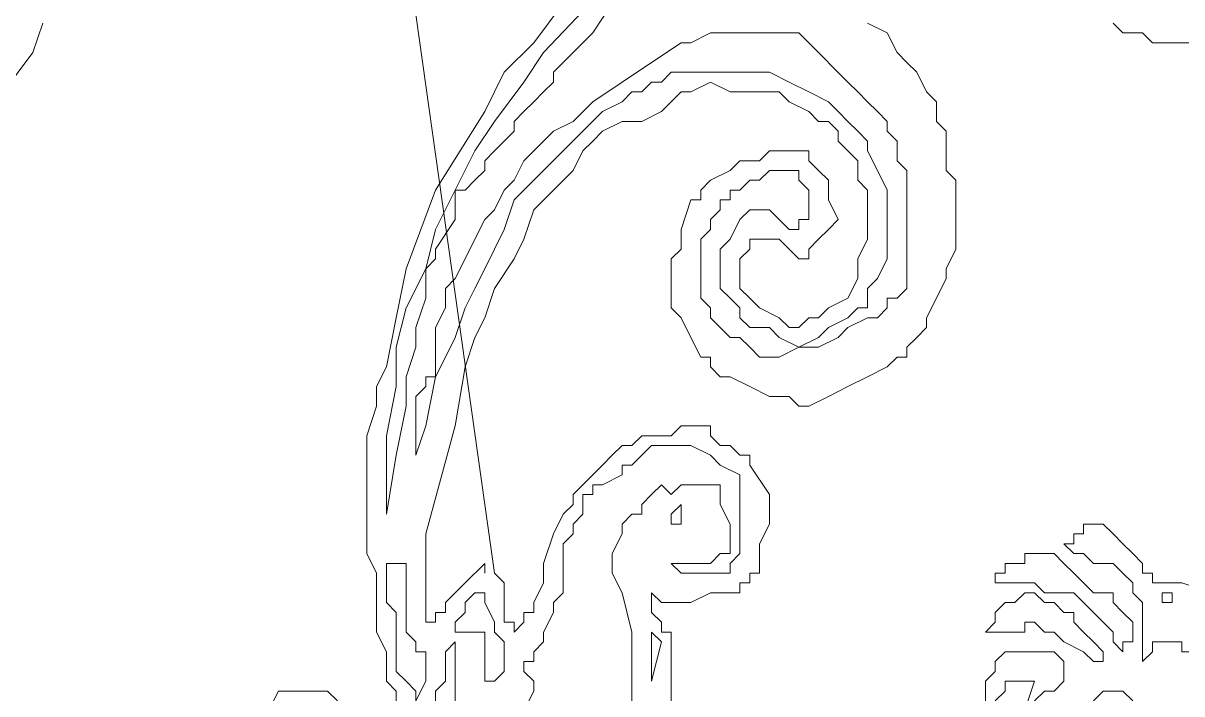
# Model space of a CAD drawing. Extents: x -66030 to 95157, y -13132 to 45879.
# Drawn here: x -20241.2 to -19780.3, y 14431.4 to 14698.1 of the extents above; entities that cross this region are included whole.
import ezdxf

# ---------------------------------------------------------------- set-up
doc = ezdxf.new("R2010")
doc.units = 0
doc.header["$LTSCALE"] = 100
doc.header["$MEASUREMENT"] = 0
doc.layers.get('0').update_dxf_attribs({"linetype": 'CONTINUOUS'})

msp = doc.modelspace()

# ---------------------------------------------------------------- linework, layer by layer
at = {"lineweight": 0}
for points in [[(-20206.03, 15561.35), (-20053.69, 14479.4), (-20053.69, 14479.4), (-20053.69, 14479.4), (-20049.79, 14475.49), (-20049.79, 14471.59), (-20049.79, 14471.59), (-20049.79, 14467.68), (-20049.79, 14467.68), (-20049.79, 14463.77), (-20049.79, 14459.87), (-20049.79, 14459.87), (-20045.88, 14459.87), (-20045.88, 14455.96), (-20041.98, 14459.87), (-20041.98, 14459.87), (-20041.98, 14463.77), (-20038.07, 14463.77), (-20038.07, 14467.68), (-20034.16, 14475.49), (-20034.16, 14479.4), (-20034.16, 14483.3), (-20030.26, 14495.02), (-20026.35, 14502.83), (-20022.45, 14506.74), (-20022.45, 14510.65), (-20018.54, 14514.55), (-20014.64, 14518.46), (-20010.73, 14522.36), (-20006.82, 14526.27), (-20002.92, 14530.18), (-19999.01, 14530.18), (-19995.11, 14534.08), (-19987.29, 14534.08), (-19983.39, 14534.08), (-19979.48, 14537.99), (-19975.58, 14537.99), (-19967.76, 14537.99), (-19967.76, 14534.08), (-19963.86, 14530.18), (-19963.86, 14530.18), (-19959.95, 14530.18), (-19956.05, 14526.27), (-19952.14, 14526.27), (-19952.14, 14522.36), (-19944.33, 14510.65), (-19944.33, 14502.83), (-19944.33, 14498.93), (-19948.23, 14491.12), (-19948.23, 14487.21), (-19948.23, 14483.3), (-19948.23, 14479.4), (-19952.14, 14479.4), (-19952.14, 14475.49), (-19956.05, 14475.49), (-19956.05, 14471.59), (-19959.95, 14471.59), (-19963.86, 14471.59), (-19967.76, 14471.59), (-19975.58, 14467.68), (-19979.48, 14467.68), (-19983.39, 14467.68), (-19987.29, 14467.68), (-19991.2, 14471.59), (-19991.2, 14467.68), (-19991.2, 14467.68), (-19991.2, 14467.68), (-19991.2, 14463.77), (-19991.2, 14463.77), (-19987.29, 14459.87), (-19987.29, 14455.96), (-19983.39, 14455.96), (-19983.39, 14452.06), (-19983.39, 14452.06), (-19983.39, 14448.15), (-19983.39, 14444.24), (-19983.39, 14436.43), (-19983.39, 14432.53), (-19983.39, 14424.71)], [(-20006.82, 14705.94), (-20014.64, 14694.23), (-20018.54, 14690.32), (-20022.45, 14686.41), (-20026.35, 14682.51), (-20030.26, 14678.6), (-20030.26, 14674.7), (-20034.16, 14670.79), (-20038.07, 14666.88), (-20041.98, 14662.98), (-20045.88, 14659.07), (-20045.88, 14655.17), (-20053.69, 14647.35), (-20057.6, 14643.45), (-20057.6, 14639.54), (-20061.51, 14635.64), (-20065.41, 14631.73), (-20069.32, 14631.73), (-20069.32, 14623.92), (-20069.32, 14620.01), (-20077.13, 14608.3), (-20077.13, 14604.39), (-20081.04, 14600.48), (-20081.04, 14592.67), (-20081.04, 14588.77), (-20081.04, 14588.77), (-20084.94, 14577.05), (-20084.94, 14569.24), (-20088.85, 14557.52), (-20088.85, 14545.8), (-20092.75, 14526.27), (-20096.66, 14502.83), (-20096.66, 14510.65), (-20096.66, 14518.46), (-20096.66, 14526.27), (-20096.66, 14534.08), (-20092.75, 14553.61), (-20092.75, 14569.24), (-20088.85, 14584.86), (-20081.04, 14600.48), (-20077.13, 14616.11), (-20069.32, 14631.73), (-20061.51, 14647.35), (-20053.69, 14659.07), (-20041.98, 14674.7), (-20034.16, 14686.41), (-19959.95, 14764.53)], [(-20092.75, 14428.62), (-20092.75, 14432.53), (-20096.66, 14436.43), (-20096.66, 14440.34), (-20096.66, 14448.15), (-20100.57, 14455.96), (-20100.57, 14471.59), (-20100.57, 14479.4), (-20104.47, 14487.21), (-20104.47, 14498.93), (-20104.47, 14506.74), (-20104.47, 14514.55), (-20104.47, 14526.27), (-20104.47, 14534.08), (-20100.57, 14545.8), (-20100.57, 14553.61), (-20096.66, 14561.42), (-20092.75, 14580.95), (-20088.85, 14600.48), (-20077.13, 14631.73), (-20057.6, 14662.98), (-20049.79, 14678.6), (-20038.07, 14690.32), (-20026.35, 14705.94)], [(-20233.37, 14698.13), (-20237.28, 14686.41), (-20248.99, 14670.79)], [(-19905.27, 14698.13), (-19897.46, 14694.23), (-19893.55, 14686.41), (-19889.64, 14682.51), (-19885.74, 14678.6), (-19881.83, 14670.79), (-19877.93, 14666.88), (-19877.93, 14659.07), (-19874.02, 14655.17), (-19874.02, 14647.35), (-19874.02, 14643.45), (-19874.02, 14639.54), (-19870.11, 14635.64), (-19870.11, 14631.73), (-19870.11, 14627.83), (-19870.11, 14620.01), (-19870.11, 14616.11), (-19870.11, 14608.3), (-19874.02, 14600.48), (-19874.02, 14596.58), (-19877.93, 14588.77), (-19881.83, 14580.95), (-19881.83, 14577.05), (-19885.74, 14573.14), (-19889.64, 14569.24), (-19889.64, 14565.33), (-19893.55, 14565.33), (-19897.46, 14561.42), (-19905.27, 14557.52), (-19913.08, 14553.61), (-19920.89, 14549.71), (-19928.7, 14545.8), (-19932.61, 14545.8), (-19936.52, 14549.71), (-19940.42, 14549.71), (-19944.33, 14549.71), (-19952.14, 14553.61), (-19959.95, 14557.52), (-19963.86, 14557.52), (-19967.76, 14561.42), (-19967.76, 14565.33), (-19971.67, 14565.33), (-19975.58, 14573.14), (-19979.48, 14580.95), (-19983.39, 14584.86), (-19983.39, 14592.67), (-19983.39, 14596.58), (-19983.39, 14604.39), (-19979.48, 14608.3), (-19979.48, 14616.11), (-19975.58, 14627.83), (-19971.67, 14627.83), (-19971.67, 14631.73), (-19967.76, 14635.64), (-19967.76, 14635.64), (-19959.95, 14639.54), (-19956.05, 14643.45), (-19948.23, 14643.45), (-19944.33, 14647.35), (-19936.52, 14647.35), (-19928.7, 14647.35), (-19928.7, 14643.45), (-19924.8, 14639.54), (-19924.8, 14639.54), (-19920.89, 14635.64), (-19920.89, 14631.73), (-19920.89, 14627.83), (-19916.99, 14620.01), (-19920.89, 14616.11), (-19924.8, 14612.2), (-19928.7, 14608.3), (-19928.7, 14608.3), (-19928.7, 14604.39), (-19932.61, 14604.39), (-19936.52, 14608.3), (-19940.42, 14612.2), (-19944.33, 14612.2), (-19944.33, 14612.2), (-19948.23, 14612.2), (-19952.14, 14612.2), (-19952.14, 14608.3), (-19952.14, 14608.3), (-19956.05, 14604.39), (-19956.05, 14600.48), (-19956.05, 14596.58), (-19956.05, 14596.58), (-19956.05, 14592.67), (-19952.14, 14588.77), (-19952.14, 14588.77), (-19948.23, 14584.86), (-19948.23, 14584.86), (-19940.42, 14580.95), (-19936.52, 14577.05), (-19932.61, 14577.05), (-19928.7, 14580.95), (-19924.8, 14580.95), (-19924.8, 14580.95), (-19920.89, 14584.86), (-19913.08, 14588.77), (-19909.17, 14596.58), (-19909.17, 14604.39), (-19905.27, 14612.2), (-19905.27, 14620.01), (-19905.27, 14631.73), (-19909.17, 14635.64), (-19909.17, 14639.54), (-19909.17, 14643.45), (-19913.08, 14647.35), (-19913.08, 14647.35), (-19916.99, 14651.26), (-19916.99, 14655.17), (-19920.89, 14659.07), (-19924.8, 14659.07), (-19928.7, 14662.98), (-19936.52, 14666.88), (-19940.42, 14670.79), (-19948.23, 14670.79), (-19959.95, 14670.79), (-19967.76, 14674.7), (-19975.58, 14670.79), (-19979.48, 14670.79), (-19983.39, 14666.88), (-19987.29, 14662.98), (-19995.11, 14659.07), (-20002.92, 14659.07), (-20010.73, 14655.17), (-20014.64, 14651.26), (-20018.54, 14647.35), (-20022.45, 14639.54), (-20030.26, 14631.73), (-20038.07, 14623.92), (-20041.98, 14612.2), (-20045.88, 14604.39), (-20053.69, 14592.67), (-20057.6, 14580.95), (-20061.51, 14573.14), (-20065.41, 14561.42), (-20069.32, 14537.99), (-20081.04, 14495.02), (-20081.04, 14491.12), (-20081.04, 14487.21), (-20081.04, 14483.3), (-20081.04, 14479.4), (-20081.04, 14471.59), (-20081.04, 14459.87), (-20077.13, 14459.87), (-20077.13, 14463.77), (-20073.22, 14463.77), (-20073.22, 14467.68), (-20069.32, 14471.59), (-20065.41, 14475.49), (-20057.6, 14483.3), (-20057.6, 14479.4), (-20057.6, 14479.4)], [(-19776.37, 14690.32), (-19784.18, 14690.32), (-19788.09, 14690.32), (-19791.99, 14690.32), (-19795.9, 14694.23), (-19799.81, 14694.23), (-19799.81, 14694.23), (-19803.71, 14694.23), (-19807.62, 14698.13)], [(-20041.98, 14424.71), (-20038.07, 14432.53), (-20038.07, 14432.53), (-20038.07, 14436.43), (-20038.07, 14436.43), (-20041.98, 14440.34), (-20041.98, 14444.24), (-20041.98, 14444.24), (-20038.07, 14444.24), (-20038.07, 14448.15), (-20034.16, 14452.06), (-20034.16, 14455.96), (-20030.26, 14463.77), (-20030.26, 14467.68), (-20026.35, 14471.59), (-20026.35, 14483.3), (-20026.35, 14491.12), (-20022.45, 14495.02), (-20022.45, 14498.93), (-20018.54, 14502.83), (-20018.54, 14510.65), (-20014.64, 14510.65), (-20014.64, 14514.55), (-20010.73, 14514.55), (-20010.73, 14514.55), (-20002.92, 14518.46), (-20002.92, 14522.36), (-19999.01, 14522.36), (-19995.11, 14526.27), (-19995.11, 14526.27), (-19991.2, 14530.18), (-19987.29, 14530.18), (-19983.39, 14530.18), (-19979.48, 14530.18), (-19975.58, 14530.18), (-19975.58, 14530.18), (-19967.76, 14526.27), (-19963.86, 14522.36), (-19956.05, 14518.46), (-19956.05, 14518.46), (-19956.05, 14514.55), (-19956.05, 14510.65), (-19956.05, 14506.74), (-19956.05, 14502.83), (-19956.05, 14498.93), (-19956.05, 14495.02), (-19956.05, 14491.12), (-19956.05, 14487.21), (-19959.95, 14483.3), (-19959.95, 14479.4), (-19963.86, 14479.4), (-19967.76, 14479.4), (-19971.67, 14479.4), (-19975.58, 14479.4), (-19975.58, 14479.4), (-19979.48, 14479.4), (-19983.39, 14483.3), (-19979.48, 14483.3), (-19975.58, 14483.3), (-19971.67, 14483.3), (-19971.67, 14483.3), (-19967.76, 14483.3), (-19967.76, 14483.3), (-19963.86, 14487.21), (-19963.86, 14487.21), (-19959.95, 14487.21), (-19959.95, 14491.12), (-19959.95, 14491.12), (-19959.95, 14495.02), (-19959.95, 14498.93), (-19963.86, 14506.74), (-19963.86, 14506.74), (-19963.86, 14510.65), (-19963.86, 14510.65), (-19963.86, 14514.55), (-19967.76, 14514.55), (-19967.76, 14514.55), (-19971.67, 14514.55), (-19975.58, 14514.55), (-19979.48, 14514.55), (-19983.39, 14510.65), (-19987.29, 14514.55), (-19991.2, 14510.65), (-19995.11, 14506.74), (-19995.11, 14502.83), (-19999.01, 14502.83), (-20002.92, 14498.93), (-20002.92, 14495.02), (-20006.82, 14487.21), (-20006.82, 14479.4), (-20002.92, 14471.59), (-19999.01, 14455.96), (-19999.01, 14448.15), (-19999.01, 14440.34), (-19999.01, 14436.43), (-19999.01, 14432.53), (-19999.01, 14428.62)], [(-19776.37, 14448.15), (-19780.28, 14448.15), (-19780.28, 14452.06), (-19780.28, 14452.06), (-19784.18, 14452.06), (-19784.18, 14452.06), (-19788.09, 14452.06), (-19791.99, 14452.06), (-19791.99, 14448.15), (-19795.9, 14444.24), (-19795.9, 14448.15), (-19795.9, 14448.15), (-19795.9, 14452.06), (-19795.9, 14455.96), (-19795.9, 14459.87), (-19795.9, 14459.87), (-19795.9, 14463.77), (-19795.9, 14467.68), (-19799.81, 14471.59), (-19799.81, 14475.49), (-19803.71, 14479.4), (-19807.62, 14483.3), (-19811.52, 14483.3), (-19815.43, 14483.3), (-19819.34, 14487.21), (-19823.24, 14487.21), (-19823.24, 14487.21), (-19823.24, 14487.21), (-19827.15, 14491.12), (-19827.15, 14491.12), (-19823.24, 14491.12), (-19823.24, 14495.02), (-19819.34, 14495.02), (-19819.34, 14498.93), (-19815.43, 14498.93), (-19815.43, 14498.93), (-19811.52, 14498.93), (-19807.62, 14495.02), (-19807.62, 14495.02), (-19803.71, 14491.12), (-19799.81, 14487.21), (-19795.9, 14483.3), (-19795.9, 14479.4), (-19791.99, 14479.4), (-19791.99, 14475.49), (-19788.09, 14475.49), (-19788.09, 14475.49), (-19784.18, 14475.49), (-19780.28, 14475.49), (-19780.28, 14475.49), (-19768.56, 14471.59)], [(-20084.94, 14428.62), (-20081.04, 14436.43), (-20081.04, 14444.24), (-20081.04, 14448.15), (-20084.94, 14448.15), (-20084.94, 14452.06), (-20084.94, 14452.06), (-20088.85, 14455.96), (-20088.85, 14463.77), (-20088.85, 14467.68), (-20088.85, 14471.59), (-20088.85, 14475.49), (-20088.85, 14483.3), (-20092.75, 14483.3), (-20092.75, 14483.3), (-20092.75, 14483.3), (-20096.66, 14483.3), (-20096.66, 14479.4), (-20096.66, 14471.59), (-20096.66, 14467.68), (-20092.75, 14463.77), (-20092.75, 14452.06), (-20092.75, 14448.15), (-20092.75, 14440.34), (-20088.85, 14436.43), (-20084.94, 14432.53), (-20084.94, 14428.62)], [(-20077.13, 14424.71), (-20077.13, 14432.53), (-20073.22, 14436.43), (-20073.22, 14440.34), (-20073.22, 14448.15), (-20069.32, 14452.06), (-20069.32, 14448.15), (-20069.32, 14440.34), (-20069.32, 14432.53), (-20069.32, 14424.71)], [(-19858.4, 14428.62), (-19858.4, 14436.43), (-19854.49, 14440.34), (-19854.49, 14444.24), (-19854.49, 14444.24), (-19850.58, 14448.15), (-19850.58, 14448.15), (-19850.58, 14448.15), (-19846.68, 14448.15), (-19842.77, 14448.15), (-19838.87, 14448.15), (-19834.96, 14448.15), (-19831.05, 14448.15), (-19827.15, 14444.24), (-19827.15, 14444.24), (-19827.15, 14444.24), (-19827.15, 14440.34), (-19827.15, 14440.34), (-19827.15, 14436.43), (-19827.15, 14436.43), (-19831.05, 14432.53), (-19834.96, 14432.53), (-19838.87, 14428.62)], [(-19854.49, 14428.62), (-19850.58, 14432.53), (-19850.58, 14436.43), (-19846.68, 14436.43), (-19842.77, 14436.43), (-19842.77, 14436.43), (-19838.87, 14436.43), (-19838.87, 14436.43), (-19846.68, 14413)], [(-20143.53, 14424.71), (-20139.63, 14432.53), (-20135.72, 14432.53), (-20135.72, 14432.53), (-20131.81, 14432.53), (-20127.91, 14432.53), (-20124, 14432.53), (-20120.1, 14432.53), (-20116.19, 14428.62)], [(-19815.43, 14428.62), (-19811.52, 14432.53), (-19807.62, 14432.53), (-19807.62, 14432.53), (-19803.71, 14432.53), (-19799.81, 14428.62)]]:
    msp.add_lwpolyline(points, dxfattribs=at)
for points in [[(-19913.08, 14674.7), (-19909.17, 14670.79), (-19905.27, 14666.88), (-19901.36, 14662.98), (-19897.46, 14659.07), (-19897.46, 14655.17), (-19893.55, 14651.26), (-19893.55, 14643.45), (-19889.64, 14639.54), (-19889.64, 14627.83), (-19889.64, 14620.01), (-19889.64, 14608.3), (-19889.64, 14596.58), (-19889.64, 14592.67), (-19893.55, 14588.77), (-19897.46, 14588.77), (-19897.46, 14584.86), (-19901.36, 14580.95), (-19905.27, 14580.95), (-19913.08, 14577.05), (-19916.99, 14573.14), (-19924.8, 14569.24), (-19932.61, 14569.24), (-19940.42, 14565.33), (-19948.23, 14565.33), (-19952.14, 14569.24), (-19956.05, 14573.14), (-19959.95, 14573.14), (-19963.86, 14577.05), (-19967.76, 14580.95), (-19967.76, 14584.86), (-19971.67, 14588.77), (-19971.67, 14596.58), (-19971.67, 14600.48), (-19971.67, 14604.39), (-19971.67, 14608.3), (-19971.67, 14612.2), (-19967.76, 14616.11), (-19967.76, 14620.01), (-19963.86, 14623.92), (-19963.86, 14627.83), (-19959.95, 14627.83), (-19959.95, 14631.73), (-19956.05, 14631.73), (-19952.14, 14635.64), (-19948.23, 14635.64), (-19944.33, 14639.54), (-19936.52, 14639.54), (-19932.61, 14639.54), (-19932.61, 14635.64), (-19932.61, 14635.64), (-19928.7, 14631.73), (-19928.7, 14627.83), (-19928.7, 14623.92), (-19928.7, 14623.92), (-19928.7, 14620.01), (-19928.7, 14620.01), (-19932.61, 14620.01), (-19932.61, 14616.11), (-19936.52, 14616.11), (-19940.42, 14620.01), (-19944.33, 14623.92), (-19948.23, 14623.92), (-19952.14, 14623.92), (-19952.14, 14623.92), (-19952.14, 14623.92), (-19956.05, 14620.01), (-19956.05, 14620.01), (-19959.95, 14612.2), (-19963.86, 14608.3), (-19963.86, 14604.39), (-19963.86, 14600.48), (-19963.86, 14596.58), (-19963.86, 14592.67), (-19959.95, 14588.77), (-19956.05, 14584.86), (-19956.05, 14580.95), (-19952.14, 14577.05), (-19944.33, 14577.05), (-19940.42, 14573.14), (-19932.61, 14569.24), (-19924.8, 14573.14), (-19920.89, 14577.05), (-19913.08, 14580.95), (-19909.17, 14584.86), (-19905.27, 14584.86), (-19905.27, 14592.67), (-19901.36, 14596.58), (-19897.46, 14604.39), (-19897.46, 14612.2), (-19897.46, 14620.01), (-19897.46, 14627.83), (-19897.46, 14631.73), (-19901.36, 14639.54), (-19905.27, 14647.35), (-19905.27, 14651.26), (-19909.17, 14655.17), (-19909.17, 14655.17), (-19913.08, 14659.07), (-19916.99, 14662.98), (-19920.89, 14666.88), (-19928.7, 14670.79), (-19936.52, 14674.7), (-19944.33, 14678.6), (-19948.23, 14678.6), (-19952.14, 14678.6), (-19956.05, 14678.6), (-19959.95, 14678.6), (-19967.76, 14678.6), (-19971.67, 14678.6), (-19971.67, 14678.6), (-19975.58, 14678.6), (-19979.48, 14678.6), (-19983.39, 14678.6), (-19987.29, 14674.7), (-19987.29, 14674.7), (-19991.2, 14674.7), (-19995.11, 14670.79), (-19999.01, 14670.79), (-20002.92, 14666.88), (-20010.73, 14662.98), (-20018.54, 14655.17), (-20026.35, 14647.35), (-20034.16, 14639.54), (-20038.07, 14635.64), (-20045.88, 14627.83), (-20049.79, 14616.11), (-20053.69, 14608.3), (-20057.6, 14600.48), (-20061.51, 14592.67), (-20065.41, 14584.86), (-20069.32, 14573.14), (-20073.22, 14565.33), (-20077.13, 14557.52), (-20081.04, 14537.99), (-20084.94, 14526.27), (-20084.94, 14530.18), (-20084.94, 14534.08), (-20084.94, 14537.99), (-20084.94, 14545.8), (-20084.94, 14549.71), (-20081.04, 14553.61), (-20081.04, 14557.52), (-20077.13, 14557.52), (-20077.13, 14565.33), (-20077.13, 14569.24), (-20077.13, 14573.14), (-20077.13, 14577.05), (-20073.22, 14584.86), (-20073.22, 14592.67), (-20069.32, 14596.58), (-20065.41, 14604.39), (-20061.51, 14612.2), (-20057.6, 14620.01), (-20053.69, 14623.92), (-20049.79, 14631.73), (-20045.88, 14635.64), (-20041.98, 14643.45), (-20038.07, 14647.35), (-20034.16, 14651.26), (-20030.26, 14655.17), (-20022.45, 14659.07), (-20014.64, 14666.88), (-20002.92, 14674.7), (-19991.2, 14682.51), (-19979.48, 14690.32), (-19975.58, 14690.32), (-19967.76, 14694.23), (-19959.95, 14694.23), (-19956.05, 14694.23), (-19948.23, 14694.23), (-19940.42, 14694.23), (-19932.61, 14694.23), (-19928.7, 14690.32), (-19913.08, 14674.7)], [(-19979.48, 14502.83), (-19979.48, 14498.93), (-19979.48, 14498.93), (-19979.48, 14498.93), (-19983.39, 14498.93), (-19983.39, 14502.83), (-19983.39, 14502.83), (-19983.39, 14502.83), (-19979.48, 14506.74), (-19979.48, 14506.74), (-19979.48, 14502.83), (-19979.48, 14502.83), (-19979.48, 14502.83)], [(-19807.62, 14471.59), (-19807.62, 14467.68), (-19807.62, 14467.68), (-19803.71, 14463.77), (-19799.81, 14459.87), (-19799.81, 14455.96), (-19799.81, 14452.06), (-19799.81, 14452.06), (-19799.81, 14452.06), (-19803.71, 14452.06), (-19803.71, 14448.15), (-19807.62, 14452.06), (-19807.62, 14452.06), (-19807.62, 14455.96), (-19811.52, 14459.87), (-19815.43, 14463.77), (-19815.43, 14463.77), (-19819.34, 14467.68), (-19819.34, 14467.68), (-19823.24, 14471.59), (-19827.15, 14471.59), (-19831.05, 14471.59), (-19834.96, 14471.59), (-19834.96, 14471.59), (-19838.87, 14475.49), (-19838.87, 14475.49), (-19842.77, 14475.49), (-19846.68, 14475.49), (-19850.58, 14475.49), (-19850.58, 14475.49), (-19850.58, 14475.49), (-19854.49, 14475.49), (-19854.49, 14479.4), (-19850.58, 14479.4), (-19850.58, 14483.3), (-19846.68, 14483.3), (-19842.77, 14483.3), (-19842.77, 14487.21), (-19842.77, 14487.21), (-19838.87, 14487.21), (-19834.96, 14487.21), (-19834.96, 14487.21), (-19831.05, 14487.21), (-19827.15, 14483.3), (-19823.24, 14479.4), (-19819.34, 14475.49), (-19815.43, 14471.59), (-19815.43, 14471.59), (-19811.52, 14471.59), (-19807.62, 14471.59), (-19807.62, 14471.59)], [(-20049.79, 14448.15), (-20049.79, 14448.15), (-20049.79, 14444.24), (-20049.79, 14440.34), (-20049.79, 14440.34), (-20053.69, 14436.43), (-20053.69, 14436.43), (-20057.6, 14436.43), (-20057.6, 14440.34), (-20057.6, 14440.34), (-20057.6, 14444.24), (-20057.6, 14444.24), (-20057.6, 14448.15), (-20057.6, 14452.06), (-20057.6, 14455.96), (-20061.51, 14455.96), (-20061.51, 14455.96), (-20061.51, 14455.96), (-20061.51, 14455.96), (-20069.32, 14455.96), (-20069.32, 14459.87), (-20065.41, 14463.77), (-20065.41, 14467.68), (-20065.41, 14467.68), (-20061.51, 14471.59), (-20061.51, 14471.59), (-20057.6, 14471.59), (-20057.6, 14467.68), (-20053.69, 14459.87), (-20053.69, 14455.96), (-20049.79, 14452.06), (-20049.79, 14448.15)], [(-19811.52, 14448.15), (-19811.52, 14448.15), (-19811.52, 14444.24), (-19815.43, 14444.24), (-19815.43, 14444.24), (-19819.34, 14448.15), (-19827.15, 14452.06), (-19831.05, 14455.96), (-19834.96, 14455.96), (-19838.87, 14459.87), (-19842.77, 14459.87), (-19842.77, 14455.96), (-19846.68, 14455.96), (-19850.58, 14455.96), (-19854.49, 14455.96), (-19858.4, 14455.96), (-19854.49, 14459.87), (-19854.49, 14463.77), (-19850.58, 14467.68), (-19850.58, 14467.68), (-19846.68, 14467.68), (-19842.77, 14471.59), (-19842.77, 14471.59), (-19838.87, 14471.59), (-19834.96, 14467.68), (-19831.05, 14467.68), (-19827.15, 14463.77), (-19823.24, 14463.77), (-19823.24, 14459.87), (-19819.34, 14455.96), (-19815.43, 14452.06), (-19811.52, 14448.15)], [(-19784.18, 14471.59), (-19784.18, 14467.68), (-19784.18, 14467.68), (-19784.18, 14467.68), (-19788.09, 14467.68), (-19788.09, 14467.68), (-19788.09, 14467.68), (-19788.09, 14471.59), (-19788.09, 14471.59), (-19784.18, 14471.59), (-19784.18, 14471.59), (-19784.18, 14471.59)], [(-19991.2, 14436.43), (-19991.2, 14455.96), (-19987.29, 14452.06), (-19991.2, 14436.43)]]:
    msp.add_lwpolyline(points, close=True, dxfattribs=at)

doc.saveas('drawing.dxf')
